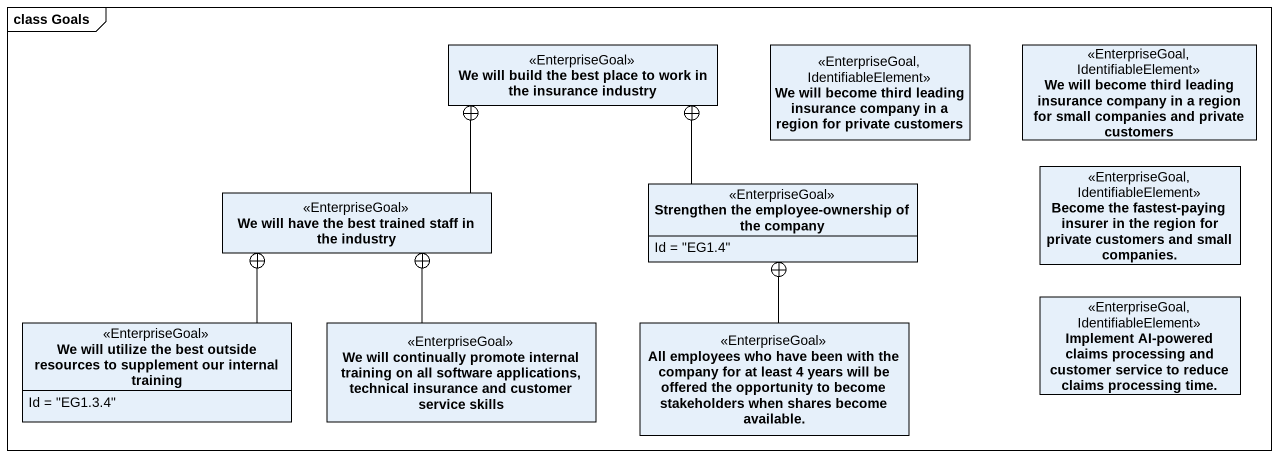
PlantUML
@startuml
mainframe class Goals
hide circle
hide empty members
class "We will build the best place to work in the insurance industry" as We_will_build_the_best <<EnterpriseGoal>>
class "We will become third leading insurance company in a region for private customers" as We_will_become_third <<EnterpriseGoal, IdentifiableElement>>
class "We will become third leading insurance company in a region for small companies and private customers" as We_will_become_third_2 <<EnterpriseGoal, IdentifiableElement>>
class "We will have the best trained staff in the industry" as We_will_have_the_best <<EnterpriseGoal>>
class "Strengthen the employee-ownership of the company" as Strengthen_the_employee <<EnterpriseGoal>> {
  Id = "EG1.4"
}
class "Become the fastest-paying insurer in the region for private customers and small companies." as Become_the_fastest_paying <<EnterpriseGoal, IdentifiableElement>>
class "We will utilize the best outside resources to supplement our internal training" as We_will_utilize_the_best <<EnterpriseGoal>> {
  Id = "EG1.3.4"
}
class "We will continually promote internal training on all software applications, technical insurance and customer service skills" as We_will_continually_promote <<EnterpriseGoal>>
class "All employees who have been with the company for at least 4 years will be offered the opportunity to become stakeholders when shares become available." as All_employees_who_have_been <<EnterpriseGoal>>
class "Implement AI-powered claims processing and customer service to reduce claims processing time." as Implement_AI_powered_claims <<EnterpriseGoal, IdentifiableElement>>
We_will_have_the_best -up-+ We_will_build_the_best
Strengthen_the_employee -up-+ We_will_build_the_best
We_will_utilize_the_best -up-+ We_will_have_the_best
We_will_continually_promote -up-+ We_will_have_the_best
All_employees_who_have_been -up-+ Strengthen_the_employee
@enduml
